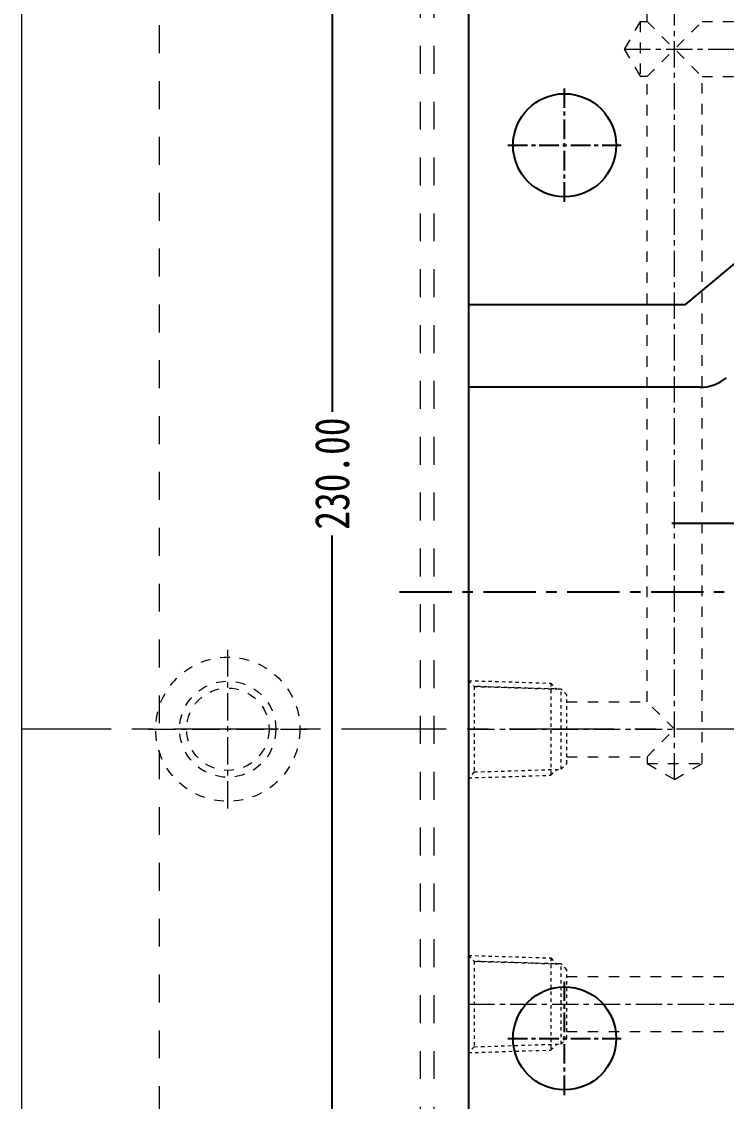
# Model space of a CAD drawing. Header units: millimetres. Extents: x 97 to 1722, y -6063 to 1553.
# Drawn here: x 616.7 to 719.2, y -469.4 to -312.2 of the extents above; entities that cross this region are included whole.
import ezdxf

# ---------------------------------------------------------------- set-up
doc = ezdxf.new("R2010")
doc.units = ezdxf.units.MM
doc.header["$LTSCALE"] = 16.335
doc.header["$PDMODE"] = 3
doc.header["$PDSIZE"] = 0.3125
doc.linetypes.add('CENTER', pattern=[0.6, 0.375, -0.075, 0.075, -0.075])
doc.linetypes.add('HIDDEN', pattern=[0.2, 0.1, -0.1])
doc.layers.get('0').update_dxf_attribs({"linetype": 'CONTINUOUS'})
doc.layers.get('Defpoints').update_dxf_attribs({"linetype": 'CONTINUOUS'})
doc.layers.add('cool', color=153, linetype='HIDDEN', lineweight=9)
doc.layers.add('moldbase', color=7, linetype='CONTINUOUS', lineweight=20)
doc.styles.get("Standard").update_dxf_attribs({"font": 'txt', "width": 0.8})
doc.dimstyles.get("Standard").update_dxf_attribs({"dimtxt": 0.15625, "dimasz": 0.1875, "dimexe": 0.125, "dimexo": 0.0625, "dimtad": 0, "dimtih": 1, "dimtoh": 1, "dimdsep": 46, "dimtxsty": 'Standard', "dimcen": 0.09, "dimadec": 0, "dimazin": 0, "dimtp": 0.01, "dimtm": 0.01, "dimtfac": 1, "dimtofl": 0, "dimtmove": 0, "dimatfit": 3, "dimfxl": 0, "dimtolj": 1, "dimarcsym": 0})

# ---------------------------------------------------------------- blocks, each defined once
blk = doc.blocks.new('*D7')
at = {"color": 4, "lineweight": -2}
for p, q in [((701.68, -280.22), (661.89, -280.22)), ((661.89, -285.22), (661.89, -369.01)), ((661.89, -505.22), (661.89, -387.01)), ((701.68, -510.22), (661.89, -510.22))]:
    blk.add_line(p, q, dxfattribs=at)
at = {"color": 4}
for points in [[(661.05, -285.22), (662.72, -285.22), (661.89, -280.22)], [(661.05, -505.22), (662.72, -505.22), (661.89, -510.22)]]:
    blk.add_solid(points, dxfattribs=at)
at = {"layer": 'Defpoints', "color": 0}
for p in [(701.68, -280.22), (661.89, -510.22), (701.68, -510.22)]:
    blk.add_point(p, dxfattribs=at)
at = {"color": 6, "insert": (661.89, -378.01), "char_height": 5, "attachment_point": 5, "rotation": 90}
blk.add_mtext('\\A1;230.00', dxfattribs=at)
blk = doc.blocks.new('cool_jt_f12')
at = {"layer": 'cool', "ltscale": 0.3}
for p, q in [((0, 7.0785), (0.856, 6.2225)), ((0, 7.0785), (12, 6.7035)), ((12, 6.7035), (12.856, 5.8475)), ((12, 6.7035), (12, -6.7035)), ((0.856, 6.2225), (0.856, -6.2225)), ((13.5, 5.827375), (0.856, 6.2225)), ((0.856, 6.2225), (13.5, 5.827375)), ((14.327375, 5), (13.5, 5.827375)), ((13.5, -5.827375), (13.5, 5.827375)), ((14.327375, -5), (14.327375, 5)), ((0.856, -6.2225), (0, -7.0785)), ((0.856, -6.2225), (13.5, -5.827375)), ((12, -6.7035), (12.856, -5.8475)), ((13.5, -5.827375), (14.327375, -5)), ((0, -7.0785), (12, -6.7035))]:
    blk.add_line(p, q, dxfattribs=at)

msp = doc.modelspace()

# ---------------------------------------------------------------- linework, layer by layer
for p, q in [((681.683, -300.219), (681.683, -490.219)), ((728.336, -340.795), (713.2, -353.452)), ((713.2, -353.452), (681.683, -353.452)), ((715.378, -365.452), (681.683, -365.452))]:
    msp.add_line(p, q)
at = {"color": 1, "linetype": 'CENTER', "ltscale": 0.466483}
for p, q in [((695.683, -338.469), (695.683, -321.969)), ((687.433, -330.219), (703.933, -330.219)), ((695.683, -468.469), (695.683, -451.969)), ((687.433, -460.219), (703.933, -460.219))]:
    msp.add_line(p, q, dxfattribs=at)
at = {"color": 1, "linetype": 'CENTER', "ltscale": 2.829997}
msp.add_line((711.283, -385.219), (852.083, -385.219), dxfattribs=at)
at = {"color": 1, "linetype": 'CENTER', "ltscale": 1.243955}
msp.add_line((671.683, -395.219), (891.683, -395.219), dxfattribs=at)
for centre in [(695.683, -330.219), (695.683, -460.219)]:
    msp.add_circle(centre, 7.5)
msp.add_arc((715.378, -359.452), 6, 270, 309.90278)
at = {"layer": 'cool', "color": 1, "linetype": 'CENTER', "ltscale": 0.621977}
for p, q in [((711.683, -422.529), (711.683, -280.219)), ((704.373, -316.219), (881.683, -316.219)), ((681.683, -415.219), (711.683, -415.219)), ((681.683, -455.219), (881.683, -455.219))]:
    msp.add_line(p, q, dxfattribs=at)
at = {"layer": 'cool', "ltscale": 0.932966}
for p, q in [((707.683, -312.219), (707.683, -291.219)), ((706.683, -312.219), (704.373, -316.219)), ((706.683, -312.219), (707.683, -312.219)), ((706.683, -312.219), (706.683, -320.219)), ((707.683, -320.219), (715.683, -312.219)), ((707.683, -312.219), (715.683, -320.219)), ((715.683, -312.219), (847.683, -312.219)), ((704.373, -316.219), (706.683, -320.219)), ((707.683, -320.219), (706.683, -320.219)), ((707.683, -411.219), (707.683, -320.219)), ((715.683, -420.219), (715.683, -320.219)), ((715.683, -320.219), (847.683, -320.219)), ((696.013, -411.219), (707.683, -411.219)), ((711.683, -415.219), (707.683, -411.219)), ((707.683, -419.219), (711.683, -415.219)), ((696.013, -419.219), (707.683, -419.219)), ((707.683, -419.219), (707.683, -420.219)), ((707.683, -420.219), (715.683, -420.219)), ((707.683, -420.219), (711.683, -422.529)), ((711.683, -422.529), (715.683, -420.219)), ((696.013, -451.219), (867.353, -451.219)), ((696.013, -459.219), (867.353, -459.219))]:
    msp.add_line(p, q, dxfattribs=at)
at = {"layer": 'moldbase', "color": 8, "linetype": 'HIDDEN', "ltscale": 2.487909}
for p, q in [((636.683, -215.219), (636.683, -615.219)), ((674.683, -218.219), (674.683, -612.219)), ((676.683, -218.219), (676.683, -612.219))]:
    msp.add_line(p, q, dxfattribs=at)
at = {"layer": 'moldbase'}
msp.add_line((616.683, -218.219), (616.683, -612.219), dxfattribs=at)
at = {"layer": 'moldbase', "color": 1, "linetype": 'CENTER', "ltscale": 0.653076}
for p, q in [((646.683, -426.769), (646.683, -403.669)), ((635.133, -415.219), (658.233, -415.219))]:
    msp.add_line(p, q, dxfattribs=at)
at = {"layer": 'moldbase', "color": 1, "linetype": 'CENTER', "ltscale": 2.487909}
msp.add_line((946.683, -415.219), (616.683, -415.219), dxfattribs=at)
at = {"layer": 'moldbase', "color": 8, "linetype": 'HIDDEN', "ltscale": 0.870768}
for radius in [10.5, 7, 6]:
    msp.add_circle((646.683, -415.219), radius, dxfattribs=at)

# ---------------------------------------------------------------- block references
at = {"layer": 'cool', "ltscale": 0.932966}
for p in [(681.683, -415.219), (681.683, -455.219)]:
    msp.add_blockref('cool_jt_f12', p, dxfattribs=at)

# ---------------------------------------------------------------- dimensions: what is measured, and where the dimension line sits
dim = msp.add_linear_dim(base=(661.887, -510.219), p1=(701.683, -280.219), p2=(701.683, -510.219), angle=90, dimstyle='Standard', override={"dimtxt": 5, "dimasz": 5, "dimexe": 0, "dimexo": 0, "dimgap": 0, "dimtih": 0, "dimtoh": 0, "dimzin": 0, "dimcen": 0, "dimclrd": 4, "dimclre": 4, "dimclrt": 6, "dimadec": 2, "dimtp": 0, "dimtm": 0, "dimtzin": 0})
dim.commit()
dim.dimension.update_dxf_attribs({"geometry": '*D7', "text_midpoint": (661.887, -378.013), "dimtype": 160})

doc.saveas('drawing.dxf')
